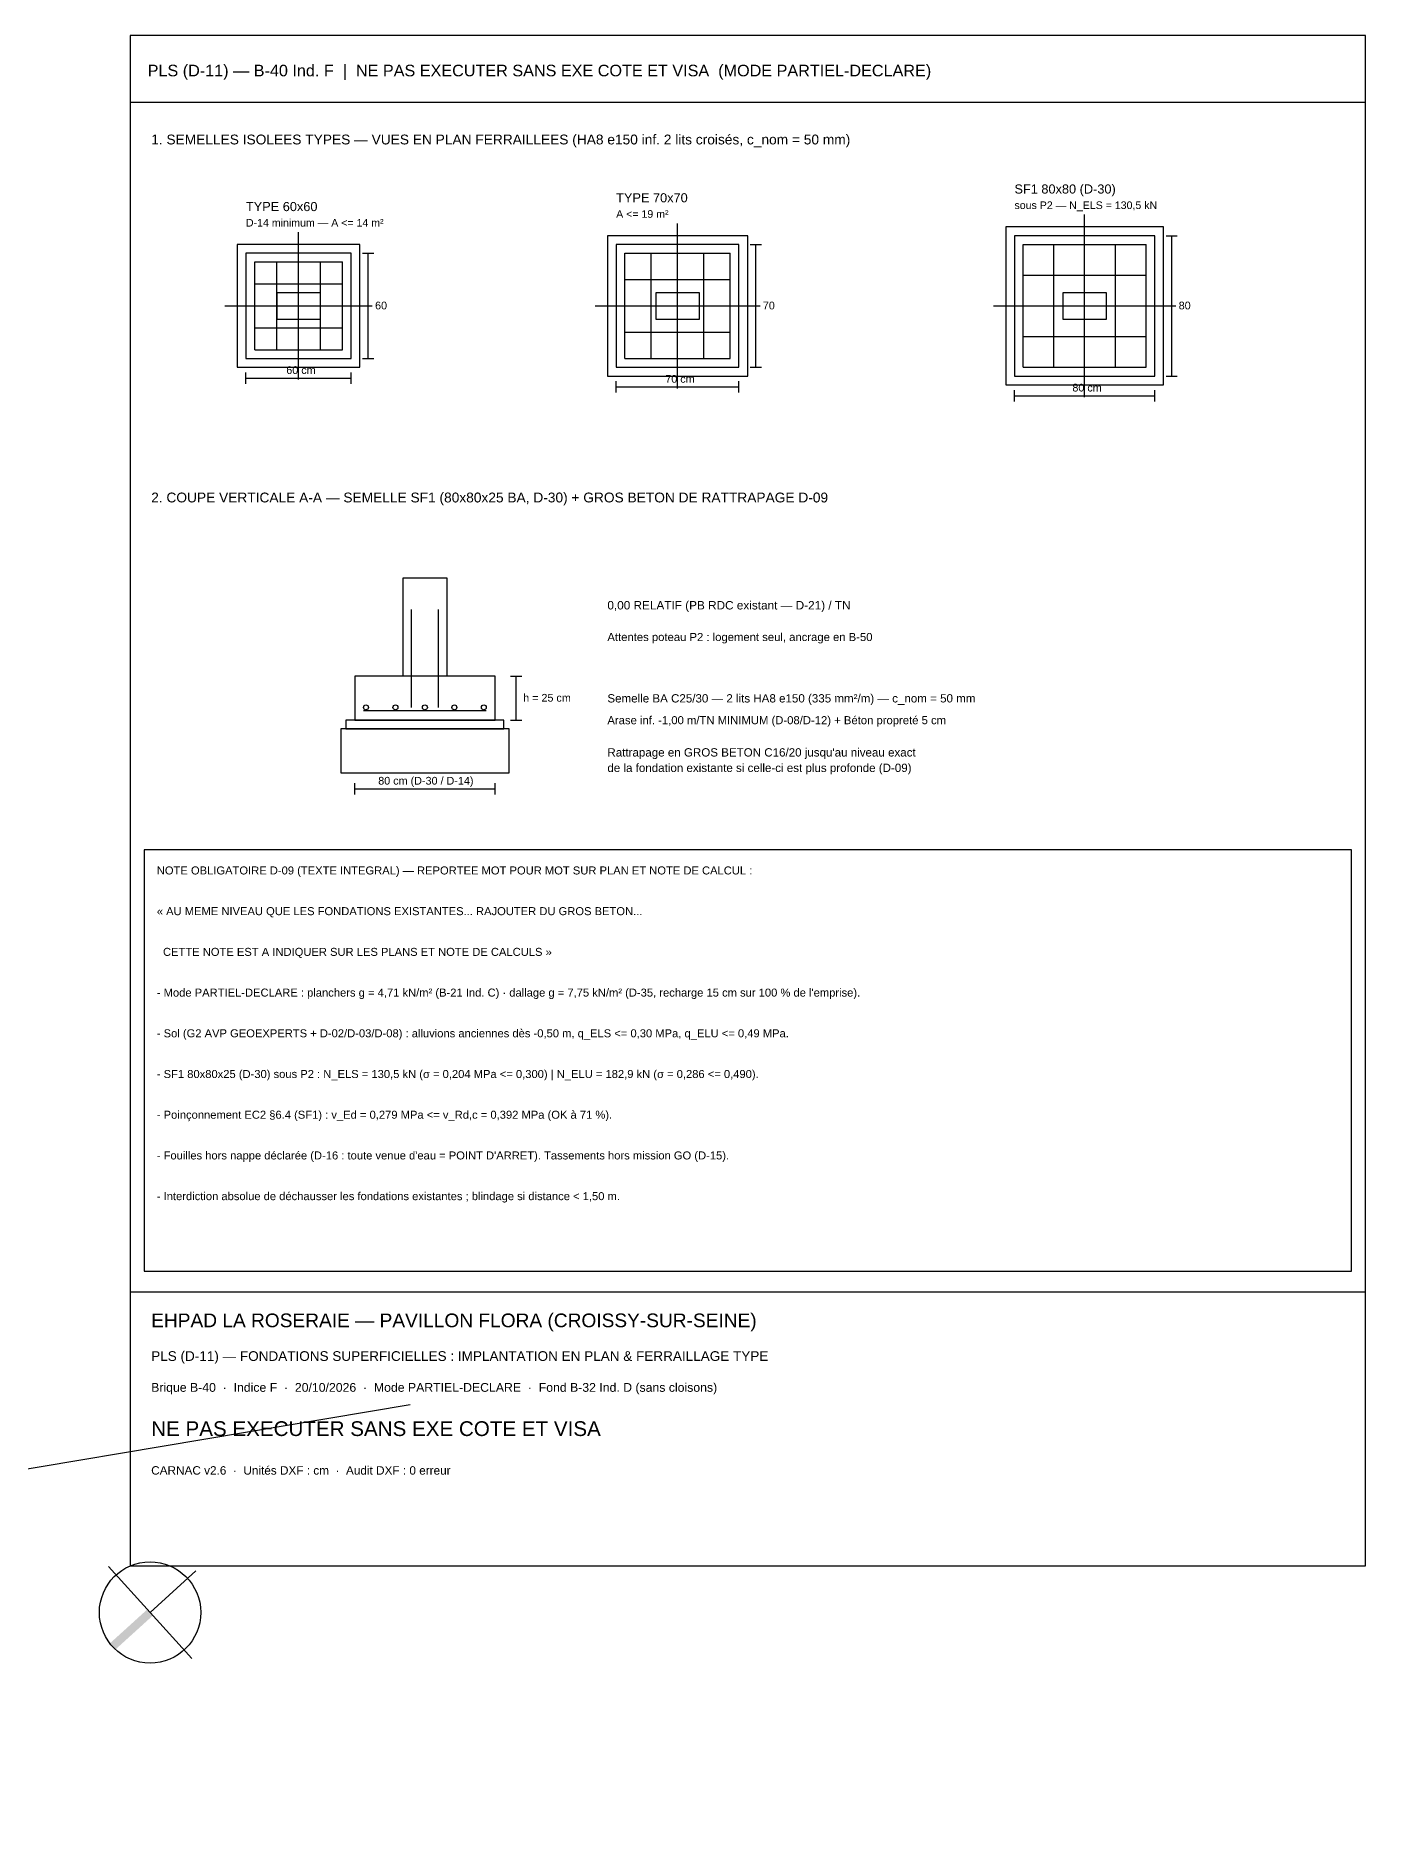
# Model space of a CAD drawing. Header units: centimetres. Extents: x 7169 to 12020, y 3983 to 6520.
# Drawn here: x 10125 to 12020, y 3983 to 6520 of the extents above; entities that cross this region are included whole.
import ezdxf

# ---------------------------------------------------------------- set-up
doc = ezdxf.new("R2010")
doc.units = ezdxf.units.CM
for name, color, linetype in [('070_trait-fin', 9, 'Continuous'), ('FOND-ACIER-INF', 3, 'Continuous'), ('FOND-ACIER-SUP', 4, 'Continuous'), ('FOND-AXES', 1, 'Continuous'), ('FOND-CARTOUCHE', 7, 'Continuous'), ('FOND-COFFRAGE', 5, 'Continuous'), ('FOND-COTATION', 8, 'Continuous'), ('FOND-GROS-BETON', 30, 'Continuous'), ('FOND-HABILLAGE-TEXTE', 7, 'Continuous')]:
    doc.layers.add(name, color=color, linetype=linetype)
doc.styles.get("Standard").update_dxf_attribs({"font": 'arial.ttf'})

# ---------------------------------------------------------------- blocks, each defined once
blk = doc.blocks.new('NORD')
for p, q in [((-149.9, 0), (149.9, 0)), ((0, 0), (0, -149.9))]:
    blk.add_line(p, q)
blk.add_circle((0, 0), 122.5)
blk.add_solid([(-10, 122.1), (10, 122.1), (-10, 0), (10, 0)])

msp = doc.modelspace()

# ---------------------------------------------------------------- linework, layer by layer
at = {"layer": '070_trait-fin'}
msp.add_line((10659, 4569.3), (7169.1, 3983.1), dxfattribs=at)
at = {"layer": 'FOND-ACIER-INF'}
for p, q in [((11532.5, 6047.5), (11532.5, 6222.5)), ((11532.5, 6222.5), (11707.5, 6222.5)), ((11576.2, 6047.5), (11576.2, 6222.5)), ((11620, 6047.5), (11620, 6222.5)), ((11663.8, 6047.5), (11663.8, 6222.5)), ((11707.5, 6047.5), (11707.5, 6222.5)), ((10437.5, 6072.5), (10437.5, 6197.5)), ((10437.5, 6197.5), (10562.5, 6197.5)), ((10468.8, 6072.5), (10468.8, 6197.5)), ((10500, 6072.5), (10500, 6197.5)), ((10531.2, 6072.5), (10531.2, 6197.5)), ((10562.5, 6072.5), (10562.5, 6197.5)), ((10965, 6060), (10965, 6210)), ((10965, 6210), (11115, 6210)), ((11002.5, 6060), (11002.5, 6210)), ((11040, 6060), (11040, 6210)), ((11077.5, 6060), (11077.5, 6210)), ((11115, 6060), (11115, 6210)), ((10437.5, 6166.2), (10562.5, 6166.2)), ((10965, 6172.5), (11115, 6172.5)), ((11532.5, 6178.8), (11707.5, 6178.8)), ((10437.5, 6135), (10562.5, 6135)), ((10965, 6135), (11115, 6135)), ((11532.5, 6135), (11707.5, 6135)), ((10437.5, 6103.8), (10562.5, 6103.8)), ((10965, 6097.5), (11115, 6097.5)), ((11532.5, 6091.2), (11707.5, 6091.2)), ((10437.5, 6072.5), (10562.5, 6072.5)), ((10965, 6060), (11115, 6060)), ((11532.5, 6047.5), (11707.5, 6047.5)), ((10592.5, 5558.5), (10767.5, 5558.5))]:
    msp.add_line(p, q, dxfattribs=at)
for centre in [(10596, 5563), (10638, 5563), (10680, 5563), (10722, 5563), (10764, 5563)]:
    msp.add_circle(centre, 3.5, dxfattribs=at)
at = {"layer": 'FOND-ACIER-SUP'}
for p, q in [((10660.8, 5563), (10660.8, 5702.5)), ((10699.2, 5563), (10699.2, 5702.5))]:
    msp.add_line(p, q, dxfattribs=at)
at = {"layer": 'FOND-AXES'}
for p, q in [((11040, 6017.5), (11040, 6252.5)), ((11620, 6005), (11620, 6265)), ((10500, 6030), (10500, 6240)), ((10395, 6135), (10605, 6135)), ((10922.5, 6135), (11157.5, 6135)), ((11490, 6135), (11750, 6135))]:
    msp.add_line(p, q, dxfattribs=at)
for points in [[(10260, 6425), (12020, 6425), (12020, 6520), (10260, 6520), (10260, 6425)], [(10280, 4760), (12000, 4760), (12000, 5360), (10280, 5360), (10280, 4760)]]:
    msp.add_lwpolyline(points, dxfattribs=at)
at = {"layer": 'FOND-CARTOUCHE'}
for points in [[(10260, 4340), (12020, 4340), (12020, 6520), (10260, 6520), (10260, 4340)], [(10260, 4340), (12020, 4340), (12020, 4730), (10260, 4730), (10260, 4340)]]:
    msp.add_lwpolyline(points, dxfattribs=at)
at = {"layer": 'FOND-COFFRAGE'}
for points in [[(10952.5, 6047.5), (11127.5, 6047.5), (11127.5, 6222.5), (10952.5, 6222.5), (10952.5, 6047.5)], [(11520, 6035), (11720, 6035), (11720, 6235), (11520, 6235), (11520, 6035)], [(10425, 6060), (10575, 6060), (10575, 6210), (10425, 6210), (10425, 6060)], [(10468.8, 6116.2), (10531.2, 6116.2), (10531.2, 6153.8), (10468.8, 6153.8), (10468.8, 6116.2)], [(11008.8, 6116.2), (11071.2, 6116.2), (11071.2, 6153.8), (11008.8, 6153.8), (11008.8, 6116.2)], [(11588.8, 6116.2), (11651.2, 6116.2), (11651.2, 6153.8), (11588.8, 6153.8), (11588.8, 6116.2)], [(10648.8, 5607.5), (10648.8, 5747.5), (10711.2, 5747.5), (10711.2, 5607.5)], [(10580, 5545), (10780, 5545), (10780, 5607.5), (10580, 5607.5), (10580, 5545)], [(10567.5, 5532.5), (10792.5, 5532.5), (10792.5, 5545), (10567.5, 5545), (10567.5, 5532.5)]]:
    msp.add_lwpolyline(points, dxfattribs=at)
at = {"layer": 'FOND-COTATION'}
for p, q in [((11143.5, 6222.5), (11159.5, 6222.5)), ((11151.5, 6047.5), (11151.5, 6222.5)), ((11736, 6235), (11752, 6235)), ((11744, 6035), (11744, 6235)), ((10591, 6210), (10607, 6210)), ((10599, 6060), (10599, 6210)), ((10425, 6024), (10425, 6040)), ((10575, 6024), (10575, 6040)), ((10591, 6060), (10607, 6060)), ((11143.5, 6047.5), (11159.5, 6047.5)), ((10425, 6032), (10575, 6032)), ((10952.5, 6011.5), (10952.5, 6027.5)), ((10952.5, 6019.5), (11127.5, 6019.5)), ((11127.5, 6011.5), (11127.5, 6027.5)), ((11520, 5999), (11520, 6015)), ((11720, 5999), (11720, 6015)), ((11736, 6035), (11752, 6035)), ((11520, 6007), (11720, 6007)), ((10802, 5607.5), (10818, 5607.5)), ((10810, 5545), (10810, 5607.5)), ((10802, 5545), (10818, 5545)), ((10580, 5439), (10580, 5455)), ((10780, 5439), (10780, 5455)), ((10580, 5447), (10780, 5447))]:
    msp.add_line(p, q, dxfattribs=at)
at = {"layer": 'FOND-GROS-BETON'}
for points in [[(11507.5, 6022.5), (11732.5, 6022.5), (11732.5, 6247.5), (11507.5, 6247.5), (11507.5, 6022.5)], [(10412.5, 6047.5), (10587.5, 6047.5), (10587.5, 6222.5), (10412.5, 6222.5), (10412.5, 6047.5)], [(10940, 6035), (11140, 6035), (11140, 6235), (10940, 6235), (10940, 6035)], [(10560, 5470), (10800, 5470), (10800, 5532.5), (10560, 5532.5), (10560, 5470)]]:
    msp.add_lwpolyline(points, dxfattribs=at)

# ---------------------------------------------------------------- block references
at = {"layer": '070_trait-fin', "xscale": 0.5892211539267361, "yscale": 0.5892211539267361, "zscale": 0.5892211539267361, "rotation": 132.2354592550134}
msp.add_blockref('NORD', (10288.4, 4273.6), dxfattribs=at)

# ---------------------------------------------------------------- texts
at = {"layer": 'FOND-ACIER-INF'}
msp.add_text('Semelle BA C25/30 — 2 lits HA8 e150 (335 mm²/m) — c_nom = 50 mm', height=11.8, dxfattribs=at).set_placement((10940, 5570))
at = {"layer": 'FOND-ACIER-SUP'}
msp.add_text('Attentes poteau P2 : logement seul, ancrage en B-50', height=11.5, dxfattribs=at).set_placement((10940, 5657.5))
at = {"layer": 'FOND-AXES'}
for s, height, p in [('PLS (D-11) — B-40 Ind. F  |  NE PAS EXECUTER SANS EXE COTE ET VISA  (MODE PARTIEL-DECLARE)', 16.5, (10285, 6462)), ('0,00 RELATIF (PB RDC existant — D-21) / TN', 12, (10940, 5702.5)), ('NOTE OBLIGATOIRE D-09 (TEXTE INTEGRAL) — REPORTEE MOT POUR MOT SUR PLAN ET NOTE DE CALCUL :', 11.4, (10298, 5325)), ('« AU MEME NIVEAU QUE LES FONDATIONS EXISTANTES... RAJOUTER DU GROS BETON...', 11.4, (10298, 5267)), ('  CETTE NOTE EST A INDIQUER SUR LES PLANS ET NOTE DE CALCULS »', 11.4, (10298, 5209)), ('NE PAS EXECUTER SANS EXE COTE ET VISA', 21, (10290, 4525))]:
    msp.add_text(s, height=height, dxfattribs=at).set_placement(p)
at = {"layer": 'FOND-CARTOUCHE'}
for s, height, p in [('EHPAD LA ROSERAIE — PAVILLON FLORA (CROISSY-SUR-SEINE)', 19.5, (10290, 4680)), ('PLS (D-11) — FONDATIONS SUPERFICIELLES : IMPLANTATION EN PLAN & FERRAILLAGE TYPE', 13.8, (10290, 4632)), ('Brique B-40  ·  Indice F  ·  20/10/2026  ·  Mode PARTIEL-DECLARE  ·  Fond B-32 Ind. D (sans cloisons)', 12.5, (10290, 4588)), ('CARNAC v2.6  ·  Unités DXF : cm  ·  Audit DXF : 0 erreur', 12, (10290, 4470))]:
    msp.add_text(s, height=height, dxfattribs=at).set_placement(p)
at = {"layer": 'FOND-COFFRAGE'}
for s, height, p in [('TYPE 70x70', 13, (10952.5, 6282.5)), ('SF1 80x80 (D-30)', 13, (11520, 6295)), ('TYPE 60x60', 13, (10425, 6270)), ('Arase inf. -1,00 m/TN MINIMUM (D-08/D-12) + Béton propreté 5 cm', 11.5, (10940, 5539))]:
    msp.add_text(s, height=height, dxfattribs=at).set_placement(p)
at = {"layer": 'FOND-COTATION'}
for s, p in [('60', (10609, 6130)), ('70', (11161.5, 6130)), ('80', (11754, 6130)), ('60 cm', (10482.5, 6038)), ('70 cm', (11022.5, 6025.5)), ('80 cm', (11602.5, 6013)), ('h = 25 cm', (10820, 5571.2)), ('80 cm (D-30 / D-14)', (10613.5, 5453))]:
    msp.add_text(s, height=11, dxfattribs=at).set_placement(p)
at = {"layer": 'FOND-GROS-BETON'}
for s, p in [("Rattrapage en GROS BETON C16/20 jusqu'au niveau exact", (10940, 5493)), ('de la fondation existante si celle-ci est plus profonde (D-09)', (10940, 5471))]:
    msp.add_text(s, height=11.8, dxfattribs=at).set_placement(p)
at = {"layer": 'FOND-HABILLAGE-TEXTE'}
for s, height, p in [('1. SEMELLES ISOLEES TYPES — VUES EN PLAN FERRAILLEES (HA8 e150 inf. 2 lits croisés, c_nom = 50 mm)', 14, (10290, 6365)), ('A <= 19 m²', 10.8, (10952.5, 6260.5)), ('sous P2 — N_ELS = 130,5 kN', 10.8, (11520, 6273)), ('D-14 minimum — A <= 14 m²', 10.8, (10425, 6248)), ('2. COUPE VERTICALE A-A — SEMELLE SF1 (80x80x25 BA, D-30) + GROS BETON DE RATTRAPAGE D-09', 14, (10290, 5855)), ("- Mode PARTIEL-DECLARE : planchers g = 4,71 kN/m² (B-21 Ind. C) · dallage g = 7,75 kN/m² (D-35, recharge 15 cm sur 100 % de l'emprise).", 11.4, (10298, 5151)), ('- Sol (G2 AVP GEOEXPERTS + D-02/D-03/D-08) : alluvions anciennes dès -0,50 m, q_ELS <= 0,30 MPa, q_ELU <= 0,49 MPa.', 11.4, (10298, 5093)), ('- SF1 80x80x25 (D-30) sous P2 : N_ELS = 130,5 kN (σ = 0,204 MPa <= 0,300) | N_ELU = 182,9 kN (σ = 0,286 <= 0,490).', 11.4, (10298, 5035)), ('- Poinçonnement EC2 §6.4 (SF1) : v_Ed = 0,279 MPa <= v_Rd,c = 0,392 MPa (OK à 71 %).', 11.4, (10298, 4977)), ("- Fouilles hors nappe déclarée (D-16 : toute venue d'eau = POINT D'ARRET). Tassements hors mission GO (D-15).", 11.4, (10298, 4919)), ('- Interdiction absolue de déchausser les fondations existantes ; blindage si distance < 1,50 m.', 11.4, (10298, 4861))]:
    msp.add_text(s, height=height, dxfattribs=at).set_placement(p)

doc.saveas('drawing.dxf')
